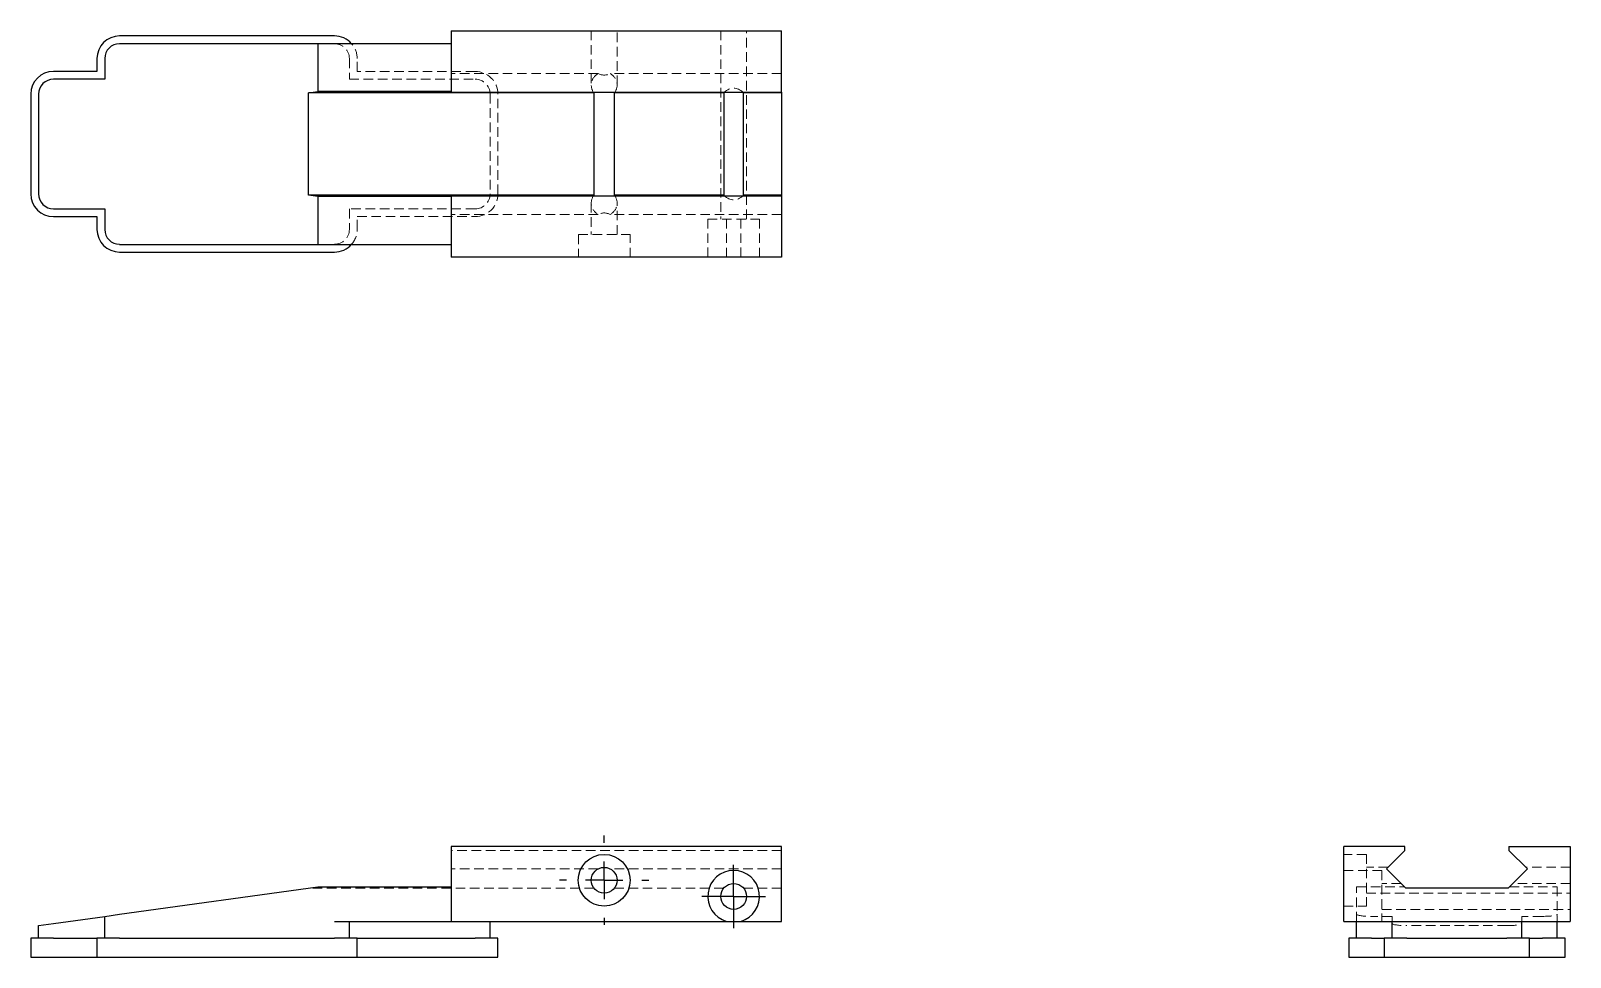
# Model space of a CAD drawing. Header units: millimetres. Extents: x 33 to 238, y 50 to 173.
import ezdxf

# ---------------------------------------------------------------- set-up
doc = ezdxf.new("R2010")
doc.units = ezdxf.units.MM
doc.linetypes.add('HIDDEN', pattern=[1.905, 1.27, -0.635])
doc.layers.add('10', color=7, linetype='Continuous')

# ---------------------------------------------------------------- blocks, each defined once
blk = doc.blocks.new('SW_CENTERMARKSYMBOL_0')
at = {"layer": '10', "color": 0}
for p, q in [((0, 2.5), (0, 4.22)), ((0, 0), (0, 2.5)), ((-2.5, 0), (-4.22, 0)), ((0, 0), (-2.5, 0)), ((0, 0), (0, -2.5)), ((0, 0), (2.5, 0)), ((2.5, 0), (4.22, 0)), ((0, -2.5), (0, -4.22))]:
    blk.add_line(p, q, dxfattribs=at)
blk = doc.blocks.new('SW_CENTERMARKSYMBOL_1')
at = {"layer": '10', "color": 0}
for p, q in [((0, 5), (0, 5.95)), ((0, 0), (0, 2.5)), ((-5, 0), (-5.95, 0)), ((0, 0), (-2.5, 0)), ((0, 0), (0, -2.5)), ((0, 0), (2.5, 0)), ((5, 0), (5.95, 0)), ((0, -5), (0, -5.95))]:
    blk.add_line(p, q, dxfattribs=at)

msp = doc.modelspace()

# ---------------------------------------------------------------- linework, layer by layer
at = {"color": 7, "linetype": 'Continuous', "lineweight": 25}
for p, q in [((73.46, 172.4), (44.83, 172.4)), ((89.02, 173.09), (133, 173.09)), ((89.02, 173.09), (89.02, 164.93)), ((133, 164.93), (133, 173.09)), ((71.26, 171.37), (44.83, 171.37)), ((71.26, 171.37), (71.26, 165)), ((89.02, 171.37), (71.26, 171.37)), ((41.81, 169.38), (41.81, 167.68)), ((42.85, 169.38), (42.85, 166.64)), ((41.81, 167.68), (36.02, 167.68)), ((42.85, 166.64), (36.02, 166.64)), ((33, 164.66), (33, 151.34)), ((34.03, 164.66), (34.03, 151.34)), ((70.02, 164.83), (71.26, 165)), ((108.02, 164.83), (70.02, 164.83)), ((70.02, 151.17), (70.02, 164.83)), ((89.02, 165), (71.26, 165)), ((89.02, 164.93), (133, 164.93)), ((108.02, 164.83), (108.02, 151.17)), ((110.77, 151.17), (110.77, 164.83)), ((125.33, 164.83), (110.77, 164.83)), ((125.33, 164.83), (125.33, 151.17)), ((133, 164.83), (127.95, 164.83)), ((127.95, 151.17), (127.95, 164.83)), ((133, 164.93), (133, 164.83)), ((133, 164.83), (133, 151.17)), ((71.26, 151), (70.02, 151.17)), ((108.02, 151.17), (70.02, 151.17)), ((89.02, 151), (71.26, 151)), ((71.26, 151), (71.26, 144.63)), ((133, 151.07), (89.02, 151.07)), ((89.02, 151.07), (89.02, 142.91)), ((125.33, 151.17), (110.77, 151.17)), ((133, 151.17), (127.95, 151.17)), ((133, 151.17), (133, 151.07)), ((133, 151.07), (133, 142.91)), ((36.02, 149.36), (42.85, 149.36)), ((36.02, 148.32), (41.81, 148.32)), ((41.81, 148.32), (41.81, 146.62)), ((42.85, 149.36), (42.85, 146.62)), ((44.83, 144.63), (71.26, 144.63)), ((44.83, 143.6), (73.46, 143.6)), ((71.26, 144.63), (89.02, 144.63)), ((133, 142.91), (89.02, 142.91)), ((133, 64.37), (89.02, 64.37)), ((89.02, 64.37), (89.02, 54.41)), ((133, 54.41), (133, 64.37)), ((207.91, 54.41), (207.91, 64.37)), ((216.07, 64.37), (207.91, 64.37)), ((213.62, 61.4), (216.07, 63.86)), ((216.07, 63.86), (216.07, 64.37)), ((229.93, 64.37), (229.93, 63.86)), ((229.93, 64.37), (238.09, 64.37)), ((229.93, 63.86), (232.38, 61.4)), ((238.09, 64.37), (238.09, 54.41)), ((216.17, 58.85), (213.62, 61.4)), ((232.38, 61.4), (229.83, 58.85)), ((44.83, 55.35), (71.26, 59.02)), ((71.26, 59.02), (89.02, 59.02)), ((229.83, 58.85), (216.17, 58.85)), ((34.03, 53.85), (36.02, 54.12)), ((34.03, 52.17), (34.03, 53.85)), ((36.02, 54.12), (42.85, 55.07)), ((42.85, 55.07), (44.83, 55.35)), ((42.85, 52.17), (42.85, 55.07)), ((73.46, 54.41), (89.02, 54.41)), ((75.44, 52.17), (75.44, 54.41)), ((89.02, 54.41), (125.7, 54.41)), ((94.2, 52.17), (94.2, 54.41)), ((125.7, 54.41), (127.58, 54.41)), ((127.58, 54.41), (133, 54.41)), ((207.91, 54.41), (238.09, 54.41)), ((209.63, 52.17), (209.63, 54.41)), ((214.36, 52.17), (214.36, 54.41)), ((231.64, 52.17), (231.64, 54.41)), ((236.37, 52.17), (236.37, 54.41)), ((33, 52.17), (33, 49.63)), ((36.02, 52.17), (33, 52.17)), ((36.02, 52.17), (41.81, 52.17)), ((41.81, 52.17), (41.81, 49.63)), ((44.83, 52.17), (41.81, 52.17)), ((44.83, 52.17), (73.46, 52.17)), ((76.48, 52.17), (73.46, 52.17)), ((76.48, 49.63), (76.48, 52.17)), ((76.48, 52.17), (92.21, 52.17)), ((95.23, 52.17), (92.21, 52.17)), ((95.23, 49.63), (95.23, 52.17)), ((208.6, 52.17), (208.6, 49.63)), ((211.62, 52.17), (208.6, 52.17)), ((211.62, 52.17), (213.32, 52.17)), ((213.32, 52.17), (213.32, 49.63)), ((216.34, 52.17), (213.32, 52.17)), ((216.34, 52.17), (229.66, 52.17)), ((232.68, 52.17), (229.66, 52.17)), ((232.68, 49.63), (232.68, 52.17)), ((232.68, 52.17), (234.38, 52.17)), ((237.4, 52.17), (234.38, 52.17)), ((237.4, 49.63), (237.4, 52.17)), ((33, 49.63), (36.02, 49.63)), ((36.02, 49.63), (41.81, 49.63)), ((41.81, 49.63), (44.83, 49.63)), ((44.83, 49.63), (73.46, 49.63)), ((73.46, 49.63), (76.48, 49.63)), ((76.48, 49.63), (92.21, 49.63)), ((92.21, 49.63), (95.23, 49.63)), ((208.6, 49.63), (211.62, 49.63)), ((211.62, 49.63), (213.32, 49.63)), ((213.32, 49.63), (216.34, 49.63)), ((216.34, 49.63), (229.66, 49.63)), ((229.66, 49.63), (232.68, 49.63)), ((232.68, 49.63), (234.38, 49.63)), ((234.38, 49.63), (237.4, 49.63))]:
    msp.add_line(p, q, dxfattribs=at)
at = {"color": 7, "linetype": 'HIDDEN', "lineweight": 18}
for p, q in [((107.67, 173.09), (107.67, 165.86)), ((111.12, 165.86), (111.12, 173.09)), ((124.92, 173.09), (124.92, 148)), ((128.37, 148), (128.37, 173.09)), ((75.44, 169.38), (75.44, 166.64)), ((76.48, 167.68), (76.48, 169.38)), ((75.44, 166.64), (92.21, 166.64)), ((92.21, 167.68), (76.48, 167.68)), ((108.58, 167.38), (89.02, 167.38)), ((133, 167.38), (110.21, 167.38)), ((94.2, 164.66), (94.2, 151.34)), ((95.23, 151.34), (95.23, 164.66)), ((107.67, 150.14), (107.67, 145.93)), ((111.12, 145.93), (111.12, 150.14)), ((75.44, 149.36), (75.44, 146.62)), ((92.21, 149.36), (75.44, 149.36)), ((76.48, 148.32), (92.21, 148.32)), ((76.48, 146.62), (76.48, 148.32)), ((108.58, 148.62), (89.02, 148.62)), ((133, 148.62), (110.21, 148.62)), ((123.19, 148), (130.09, 148)), ((123.19, 148), (123.19, 142.91)), ((125.7, 142.91), (125.7, 148)), ((127.58, 148), (127.58, 142.91)), ((130.09, 142.91), (130.09, 148)), ((105.95, 145.93), (112.84, 145.93)), ((105.95, 145.93), (105.95, 142.91)), ((112.84, 142.91), (112.84, 145.93)), ((133, 63.86), (89.02, 63.86)), ((210.93, 63.33), (207.91, 63.33)), ((210.93, 63.33), (210.93, 56.43)), ((213.82, 61.61), (210.93, 61.61)), ((238.09, 61.61), (232.18, 61.61)), ((108.58, 61.4), (89.02, 61.4)), ((133, 61.4), (110.21, 61.4)), ((213, 61.17), (207.91, 61.17)), ((213, 61.17), (213, 54.41)), ((108.02, 58.85), (70.02, 58.85)), ((125.33, 58.85), (110.77, 58.85)), ((133, 58.85), (127.95, 58.85)), ((209.63, 59.02), (216, 59.02)), ((209.63, 54.41), (209.63, 59.02)), ((210.93, 58.16), (238.09, 58.16)), ((215.57, 59.45), (213, 59.45)), ((230, 59.02), (236.37, 59.02)), ((238.09, 59.45), (230.43, 59.45)), ((236.37, 59.02), (236.37, 54.41)), ((207.91, 56.43), (210.93, 56.43)), ((213, 56), (238.09, 56)), ((214.36, 55.07), (211.62, 55.07)), ((214.36, 54.41), (214.36, 55.07)), ((229.66, 53.85), (216.34, 53.85)), ((234.38, 55.07), (231.64, 55.07)), ((231.64, 54.41), (231.64, 55.07))]:
    msp.add_line(p, q, dxfattribs=at)
at = {"color": 7, "linetype": 'Continuous', "lineweight": 25}
for centre, radius in [((109.39, 59.88), 3.45), ((109.39, 59.88), 1.72), ((126.64, 57.73), 1.72)]:
    msp.add_circle(centre, radius, dxfattribs=at)
for centre, radius, start, end in [((44.83, 169.38), 3.02, 90, 180), ((73.46, 169.38), 3.02, 41.0823, 90), ((44.83, 169.38), 1.98, 90, 180), ((36.02, 164.66), 3.02, 90, 180), ((36.02, 164.66), 1.98, 90, 180), ((109.39, 165.86), 1.72, 212.7804, 216.8699), ((109.39, 165.86), 1.72, 323.1301, 327.2196), ((126.64, 163.71), 1.72, 134.8806, 139.4584), ((126.64, 163.71), 1.72, 40.5416, 45.1194), ((36.02, 151.34), 3.02, 180, 270), ((36.02, 151.34), 1.98, 180, 270), ((109.39, 150.14), 1.72, 143.1301, 147.2196), ((109.39, 150.14), 1.72, 32.7804, 36.8699), ((126.64, 152.29), 1.72, 220.5416, 225.1194), ((126.64, 152.29), 1.72, 314.8806, 319.4584), ((44.83, 146.62), 3.02, 180, 270), ((44.83, 146.62), 1.98, 180, 270), ((73.46, 146.62), 3.02, 270, 318.9177), ((126.64, 57.73), 3.45, 285.7405, 254.2595)]:
    msp.add_arc(centre, radius, start, end, dxfattribs=at)
at = {"color": 7, "linetype": 'HIDDEN', "lineweight": 18}
for centre, radius, start, end in [((73.46, 169.38), 1.98, 0, 90), ((73.46, 169.38), 3.02, 0, 41.0823), ((92.21, 164.66), 3.02, 0, 90), ((92.21, 164.66), 1.98, 0, 90), ((109.39, 165.86), 1.72, 118.0546, 212.7804), ((109.39, 168.91), 1.72, 241.9454, 298.0546), ((109.39, 165.86), 1.72, 327.2196, 61.9454), ((126.64, 163.71), 1.72, 45.1194, 134.8806), ((92.21, 151.34), 1.98, 270, 0), ((92.21, 151.34), 3.02, 270, 0), ((109.39, 150.14), 1.72, 147.2196, 241.9454), ((109.39, 150.14), 1.72, 298.0546, 32.7804), ((126.64, 152.29), 1.72, 225.1194, 314.8806), ((109.39, 147.09), 1.72, 61.9454, 118.0546), ((73.46, 146.62), 1.98, 270, 0), ((73.46, 146.62), 3.02, 318.9177, 0)]:
    msp.add_arc(centre, radius, start, end, dxfattribs=at)
for centre, start_param, end_param in [((211.62, 55.35), 3.141593, 4.712389), ((216.34, 54.12), 3.141593, 4.712389), ((229.66, 54.12), 4.712389, 6.283185), ((234.38, 55.35), 4.712389, 6.283185)]:
    msp.add_ellipse(centre, major_axis=(1.98, 0), ratio=0.13898, start_param=start_param, end_param=end_param, dxfattribs=at)

# ---------------------------------------------------------------- block references
at = {"layer": '10'}
for name, p in [('SW_CENTERMARKSYMBOL_1', (109.39, 59.88)), ('SW_CENTERMARKSYMBOL_0', (126.64, 57.73))]:
    msp.add_blockref(name, p, dxfattribs=at)

doc.saveas('drawing.dxf')
